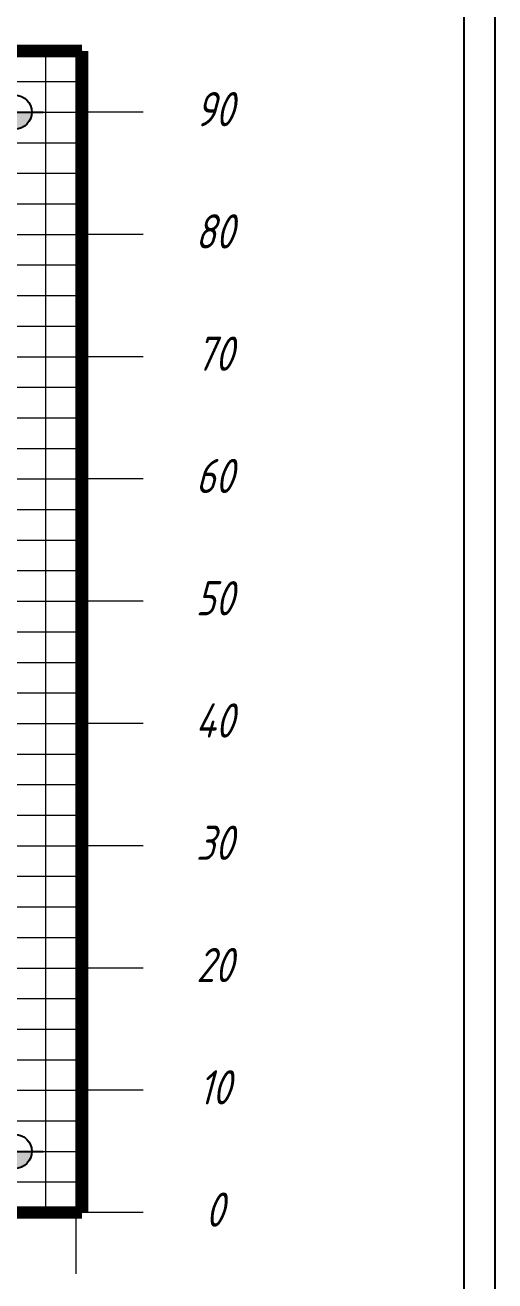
# Model space of a CAD drawing. Header units: millimetres. Extents: x 4478846 to 4492776, y 3796523 to 3799112.
# Drawn here: x 4482365.5 to 4482442.4, y 3797942.8 to 3798148.2 of the extents above; entities that cross this region are included whole.
import ezdxf

# ---------------------------------------------------------------- set-up
doc = ezdxf.new("R2010")
doc.units = ezdxf.units.MM
doc.layers.get('0').update_dxf_attribs({"lineweight": 25})
for name, color, linetype in [('InternalPlane1', 76, 'Continuous'), ('InternalPlane2', 16, 'Continuous'), ('RAHMEN025', 7, 'Continuous')]:
    doc.layers.add(name, color=color, linetype=linetype)
doc.layers.add('Tonkaya', color=3, linetype='Continuous', lineweight=25)
doc.layers.add('тонкая', color=7, linetype='Continuous', lineweight=13)
doc.styles.add('стиль1', font='romans.shx', dxfattribs={"width": 0.75, "oblique": 15, "height": 3.5})

# ---------------------------------------------------------------- blocks, each defined once
blk = doc.blocks.new('*U279')
at = {"layer": 'тонкая'}
blk.add_line((-128, 0), (128, 0), dxfattribs=at)
blk = doc.blocks.new('*U280')
at = {"layer": 'тонкая', "color": 0, "linetype": 'ByBlock', "lineweight": -2, "transparency": 16777216}
for p in [(0, 190), (0, 185), (0, 180), (0, 175), (0, 170), (0, 165), (0, 160), (0, 155), (0, 150), (0, 145), (0, 140), (0, 135), (0, 130), (0, 125), (0, 120), (0, 115), (0, 110), (0, 105), (0, 100), (0, 95), (0, 90), (0, 85), (0, 80), (0, 75), (0, 70), (0, 65), (0, 60), (0, 55), (0, 50), (0, 45), (0, 40), (0, 35), (0, 30), (0, 25), (0, 20), (0, 15), (0, 10), (0, 5), (0, 0)]:
    blk.add_blockref('*U279', p, dxfattribs=at)
blk = doc.blocks.new('*U273')
at = {"layer": 'тонкая'}
blk.add_line((0, 95), (0, -95), dxfattribs=at)
blk = doc.blocks.new('*U274')
at = {"layer": 'тонкая', "color": 0, "linetype": 'ByBlock', "lineweight": -2, "transparency": 16777216}
for p in [(250, 0), (255, 0)]:
    blk.add_blockref('*U273', p, dxfattribs=at)
blk = doc.blocks.new('*U285')
at = {"layer": 'тонкая'}
blk.add_line((0, 5), (0, -5), dxfattribs=at)
blk = doc.blocks.new('*U286')
at = {"layer": 'тонкая', "color": 0, "linetype": 'ByBlock', "lineweight": -2, "transparency": 16777216}
blk.add_blockref('*U285', (240, 0), dxfattribs=at)
blk = doc.blocks.new('*U287')
at = {"layer": 'тонкая'}
blk.add_line((5, 0), (-5, 0), dxfattribs=at)
blk = doc.blocks.new('*U288')
at = {"layer": 'тонкая', "color": 0, "linetype": 'ByBlock', "lineweight": -2, "transparency": 16777216}
for p in [(0, 180), (0, 160), (0, 140), (0, 120), (0, 100), (0, 80), (0, 60), (0, 40), (0, 20), (0, 0)]:
    blk.add_blockref('*U287', p, dxfattribs=at)

msp = doc.modelspace()

# ---------------------------------------------------------------- hatches: boundary and pattern name
at = {"layer": 'Tonkaya'}
h = msp.add_hatch(color=7, dxfattribs=at)
h.dxf.hatch_style = 1
h.paths.add_polyline_path([(4482363.85261, 3798136.77403, 0.41421404), (4482361.0686, 3798133.99003), (4482363.85261, 3798133.99003)])
h.paths.add_polyline_path([(4482366.6366, 3798133.99003), (4482363.85261, 3798133.99003), (4482363.85261, 3798131.20603, 0.414213084)])
h = msp.add_hatch(color=7, dxfattribs=at)
h.dxf.hatch_style = 1
h.paths.add_polyline_path([(4482363.85261, 3797966.77403, 0.41421404), (4482361.0686, 3797963.99003), (4482363.85261, 3797963.99003)])
h.paths.add_polyline_path([(4482366.6366, 3797963.99003), (4482363.85261, 3797963.99003), (4482363.85261, 3797961.20603, 0.414213084)])

# ---------------------------------------------------------------- linework, layer by layer
msp.add_line((4482437.3779, 3797675.51068), (4482437.3779, 3798259.51068))
at = {"layer": 'InternalPlane1', "lineweight": 106, "const_width": 2.032}
for points in [[(4482374.85261, 3797953.99003), (4482374.85261, 3798143.99003)], [(4482118.85261, 3797953.99003), (4482374.85261, 3797953.99003)]]:
    msp.add_lwpolyline(points, dxfattribs=at)
at = {"layer": 'InternalPlane1', "const_width": 1.016}
msp.add_lwpolyline([(4482374.34461, 3798138.99003, 1), (4482375.36061, 3798138.99003, 1)], format="xyb", close=True, dxfattribs=at)
msp.add_lwpolyline([(4482374.34461, 3798138.99003, 1), (4482375.36061, 3798138.99003, 1)], format="xyb", close=True, dxfattribs=at)
at = {"layer": 'InternalPlane2', "lineweight": 106, "const_width": 2.032}
for points in [[(4482118.85261, 3798143.99003), (4482374.85261, 3798143.99003)], [(4482374.85261, 3797953.99003), (4482374.85261, 3798143.99003)], [(4482118.85261, 3797953.99003), (4482374.85261, 3797953.99003)]]:
    msp.add_lwpolyline(points, dxfattribs=at)
at = {"layer": 'InternalPlane2', "const_width": 1.016}
msp.add_lwpolyline([(4482374.34461, 3798138.99003, 1), (4482375.36061, 3798138.99003, 1)], format="xyb", close=True, dxfattribs=at)
msp.add_lwpolyline([(4482374.34461, 3798138.99003, 1), (4482375.36061, 3798138.99003, 1)], format="xyb", close=True, dxfattribs=at)
at = {"layer": 'RAHMEN025'}
msp.add_line((4482442.3779, 3798264.51068), (4482442.3779, 3797670.51068), dxfattribs=at)
at = {"layer": 'Tonkaya', "color": 7, "lineweight": -2}
for p, q in [((4482361.23341, 3798133.99003), (4482368.47181, 3798133.99003)), ((4482361.23341, 3797963.99003), (4482368.47181, 3797963.99003))]:
    msp.add_line(p, q, dxfattribs=at)
at = {"layer": 'Tonkaya', "color": 7}
for centre in [(4482363.8526, 3798133.99003), (4482363.8526, 3797963.99003)]:
    msp.add_circle(centre, 2.784, dxfattribs=at)

# ---------------------------------------------------------------- block references
at = {"layer": 'тонкая'}
for name, p in [('*U280', (4482246.85261, 3797953.99003)), ('*U274', (4482118.85261, 3798048.99003)), ('*U288', (4482379.85261, 3797953.99003)), ('*U286', (4482133.85261, 3797948.99003))]:
    msp.add_blockref(name, p, dxfattribs=at)

# ---------------------------------------------------------------- texts
at = {"layer": 'Tonkaya', "color": 7, "lineweight": 30, "char_height": 5.6, "width": 108, "attachment_point": 5, "style": 'стиль1'}
for s, insert in [('90', (4482396.52509, 3798134.47757, -119.48881)), ('80', (4482396.52509, 3798114.47757, -119.48881)), ('70', (4482396.52509, 3798094.47757, -119.48881)), ('60', (4482396.52509, 3798074.47757, -119.48881)), ('50', (4482396.52509, 3798054.47757, -119.48881)), ('40', (4482396.52509, 3798034.47757, -119.48881)), ('30', (4482396.52509, 3798014.47757, -119.48881)), ('20', (4482396.52509, 3797994.47757, -119.48881)), ('10', (4482396.52509, 3797974.47757, -119.48881)), ('0', (4482396.52509, 3797954.47757, -119.48881))]:
    msp.add_mtext(s, dxfattribs=dict(at, insert=insert))

doc.saveas('drawing.dxf')
